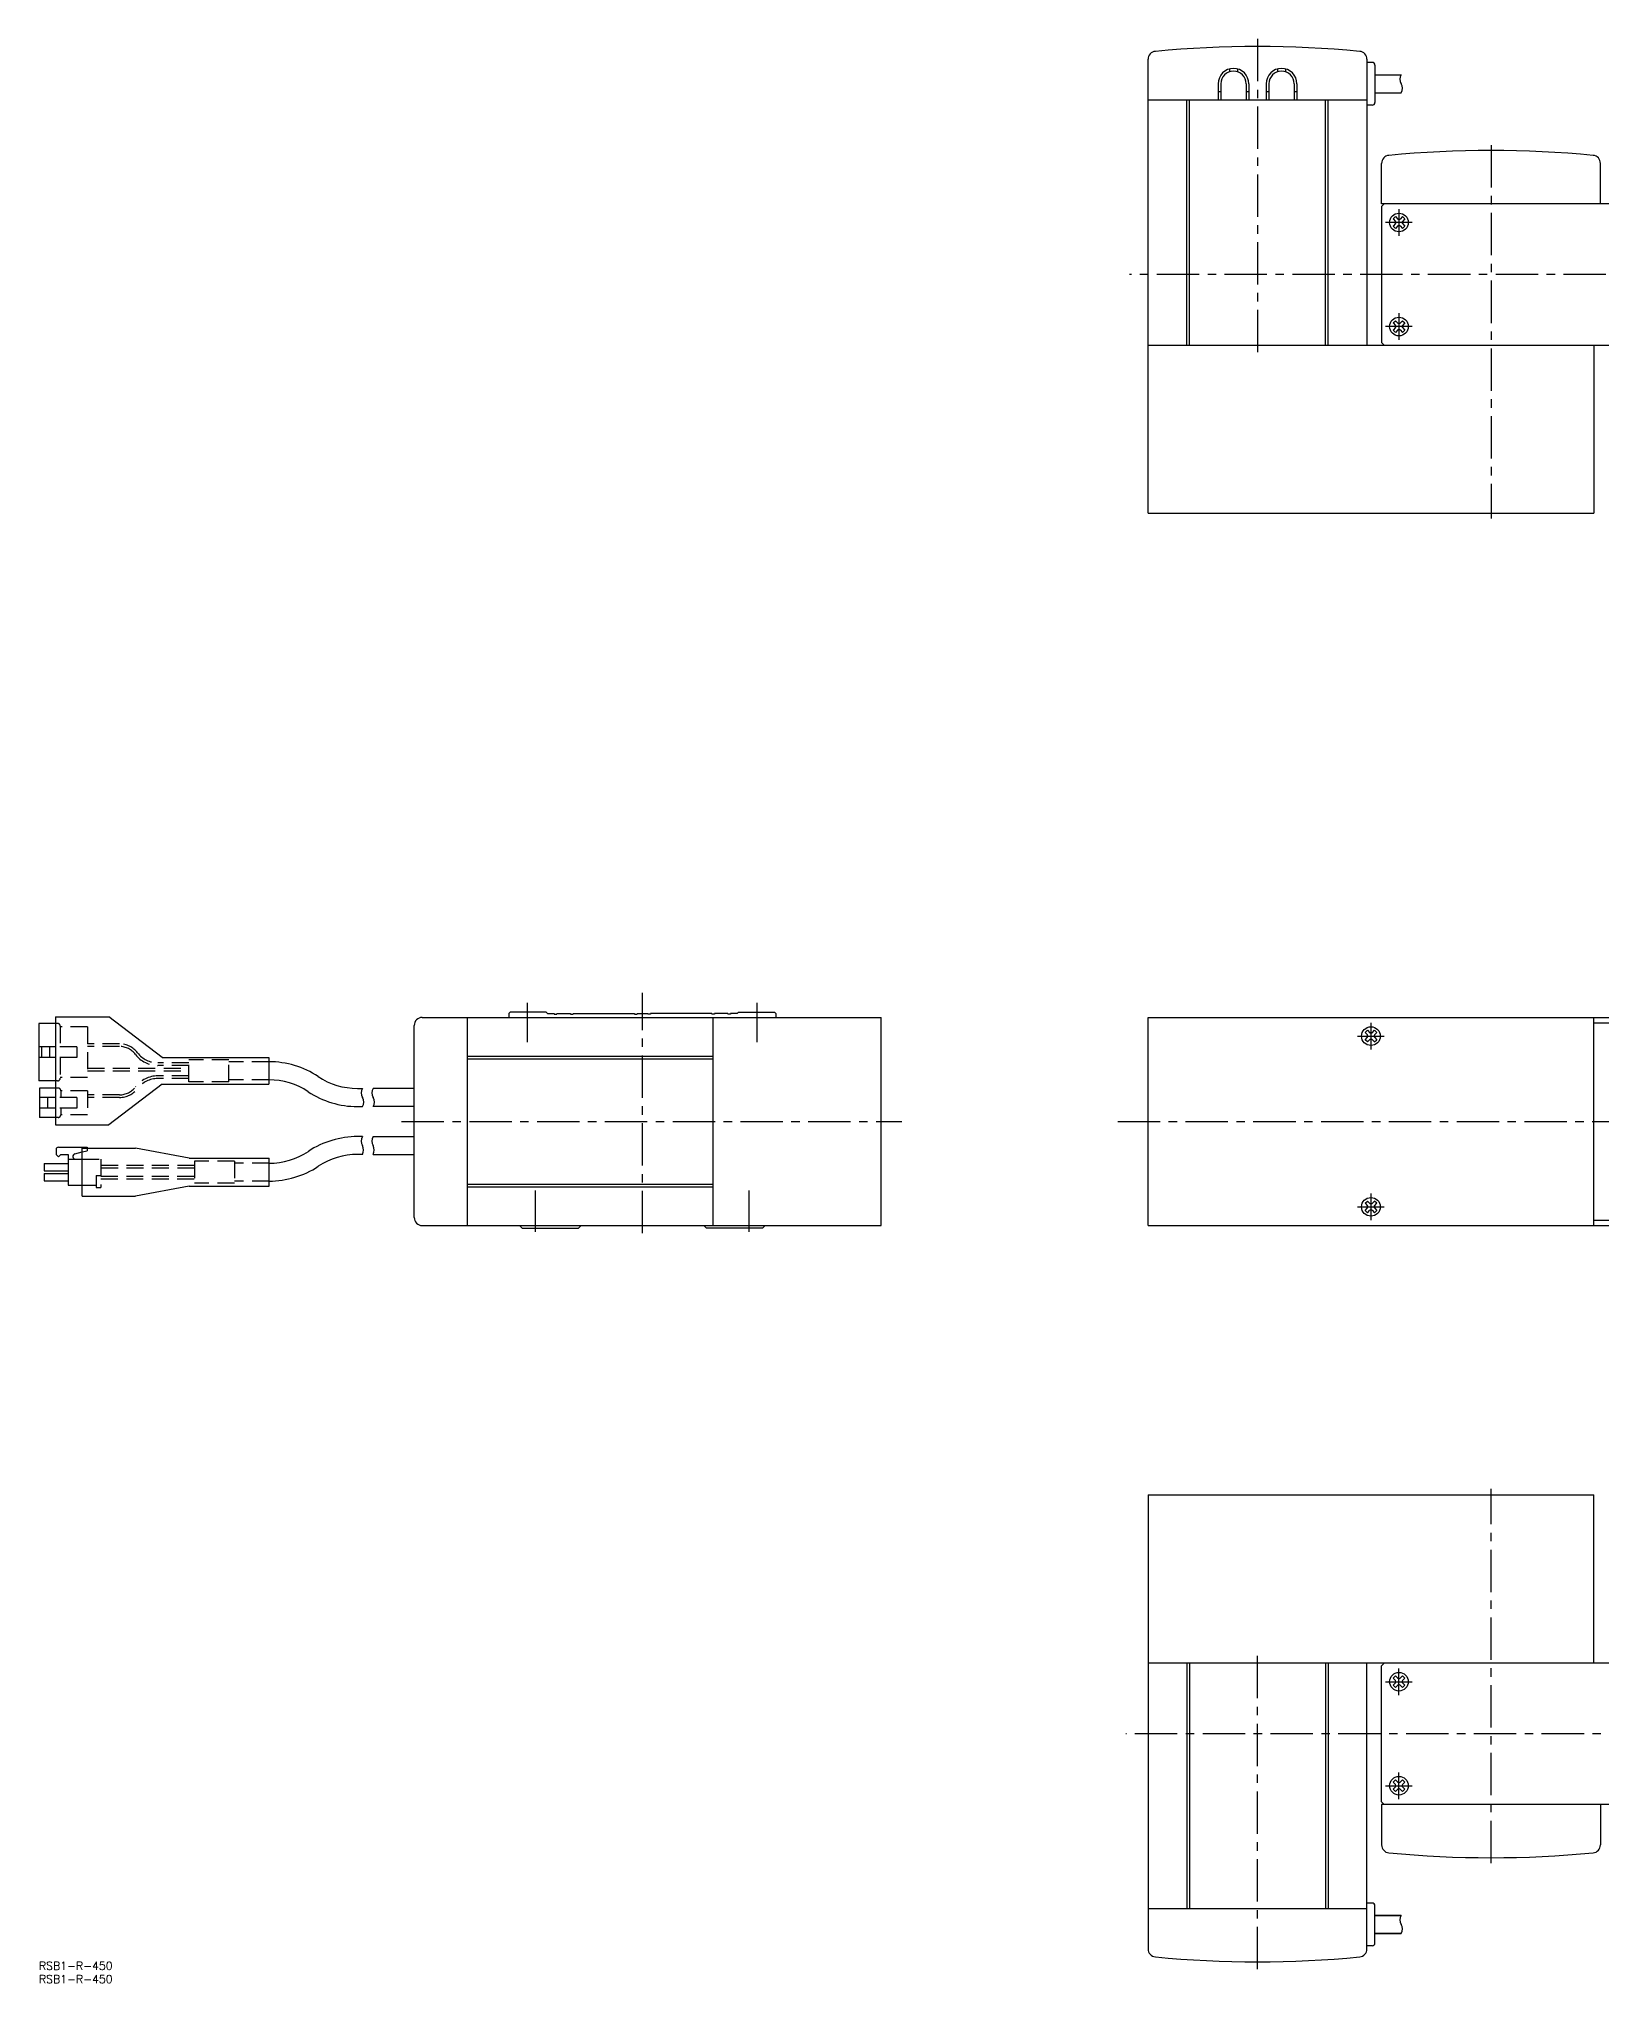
# Model space of a CAD drawing. Extents: x 0 to 1529, y -8 to 721.
# Drawn here: x 0 to 585, y -8 to 721 of the extents above; entities that cross this region are included whole.
import ezdxf

# ---------------------------------------------------------------- set-up
doc = ezdxf.new("R2010")
doc.units = 0
doc.header["$LTSCALE"] = 0.5
doc.linetypes.add('CENTER', pattern=[50.8, 31.75, -6.35, 6.35, -6.35])
doc.linetypes.add('DASHED', pattern=[19.05, 12.7, -6.35])
for name, color, linetype in [('MSM_CENTER', 1, 'CENTER'), ('MSM_CONTINUOUS', 7, 'CONTINUOUS'), ('MSM_DASHED', 4, 'DASHED'), ('MSM_NARROW', 5, 'CONTINUOUS'), ('MSM_PART_NUMBER', 7, 'CONTINUOUS')]:
    doc.layers.add(name, color=color, linetype=linetype)
doc.styles.get("Standard").update_dxf_attribs({"font": 'txt.shx', "height": 3, "bigfont": 'bigfont.shx'})

# ---------------------------------------------------------------- blocks, each defined once
blk = doc.blocks.new('*U1')
at = {"layer": 'MSM_PART_NUMBER'}
blk.add_text('RSB1-R-450', height=3, dxfattribs=at).set_placement((0, -3))
blk = doc.blocks.new('*U2')
at = {"layer": 'MSM_PART_NUMBER'}
blk.add_text('RSB1-R-450', height=3, dxfattribs=at).set_placement((0, -8))

msp = doc.modelspace()

# ---------------------------------------------------------------- linework, layer by layer
at = {"layer": 'MSM_CENTER'}
for p, q in [((456.64, 720.83), (456.64, 601.72)), ((544.14, 681), (544.14, 541)), ((509.64, 657), (509.64, 647)), ((514.64, 652), (504.64, 652)), ((1272.99, 632.5), (408.69, 632.5)), ((514.64, 613), (504.64, 613)), ((509.64, 618), (509.64, 608)), ((183.14, 344.74), (183.14, 359.49)), ((226.14, 273.08), (226.14, 363.19)), ((269.14, 344.74), (269.14, 359.49)), ((499.14, 352), (499.14, 342)), ((494.14, 347), (504.14, 347)), ((135.9, 315), (323.35, 315)), ((404.27, 315), (590.05, 315)), ((186.14, 273.68), (186.14, 289.07)), ((266.14, 273.68), (266.14, 289.07)), ((499.14, 288), (499.14, 278)), ((494.14, 283), (504.14, 283)), ((544.14, 37), (544.14, 177.31)), ((456.64, -2.83), (456.64, 116.28)), ((509.64, 100), (509.64, 110)), ((504.64, 105), (514.64, 105)), ((1264.79, 85.5), (407.27, 85.5)), ((504.64, 66), (514.64, 66)), ((509.64, 61), (509.64, 71))]:
    msp.add_line(p, q, dxfattribs=at)
at = {"layer": 'MSM_CONTINUOUS'}
for p, q in [((415.64, 543), (415.64, 713.18)), ((446.14, 709.55), (446.14, 708.51)), ((449.14, 709.55), (449.14, 708.51)), ((464.14, 709.55), (464.14, 708.51)), ((467.14, 709.55), (467.14, 708.51)), ((497.64, 713.18), (497.64, 606)), ((499.64, 712), (497.64, 712)), ((500.64, 711), (500.64, 697)), ((500.64, 707.4), (510.52, 707.4)), ((441.89, 704), (441.89, 698)), ((442.89, 701), (441.89, 701)), ((442.89, 704), (442.89, 698)), ((452.39, 704), (452.39, 698)), ((453.39, 701), (452.39, 701)), ((453.39, 704), (453.39, 698)), ((459.89, 704), (459.89, 698)), ((460.89, 701), (459.89, 701)), ((460.89, 704), (460.89, 698)), ((470.39, 704), (470.39, 698)), ((471.39, 701), (470.39, 701)), ((471.39, 704), (471.39, 698)), ((500.64, 700.6), (510.52, 700.6)), ((415.64, 698), (497.64, 698)), ((430.14, 606), (430.14, 698)), ((431.14, 606), (431.14, 698)), ((482.14, 606), (482.14, 698)), ((483.14, 606), (483.14, 698)), ((499.64, 696), (497.64, 696)), ((503.14, 659), (503.14, 674.18)), ((585.14, 659), (585.14, 674.18)), ((596.14, 659), (503.14, 659)), ((504.14, 659), (503.14, 658)), ((503.14, 658), (503.14, 607)), ((507.45, 653.33), (508.31, 654.19)), ((507.45, 653.33), (508.36, 652.42)), ((508.36, 651.58), (507.45, 650.67)), ((507.45, 650.67), (508.31, 649.81)), ((508.31, 654.19), (509.22, 653.28)), ((509.22, 650.72), (508.31, 649.81)), ((510.97, 654.19), (510.06, 653.28)), ((510.06, 650.72), (510.97, 649.81)), ((511.83, 653.33), (510.92, 652.42)), ((510.92, 651.58), (511.83, 650.67)), ((510.97, 654.19), (511.83, 653.33)), ((510.97, 649.81), (511.83, 650.67)), ((507.45, 614.33), (508.31, 615.19)), ((507.45, 614.33), (508.36, 613.42)), ((508.36, 612.58), (507.45, 611.67)), ((508.31, 615.19), (509.22, 614.28)), ((510.97, 615.19), (510.06, 614.28)), ((511.83, 614.33), (510.92, 613.42)), ((510.92, 612.58), (511.83, 611.67)), ((510.97, 615.19), (511.83, 614.33)), ((415.64, 606), (596.14, 606)), ((503.14, 607), (504.14, 606)), ((507.45, 611.67), (508.31, 610.81)), ((509.22, 611.72), (508.31, 610.81)), ((510.06, 611.72), (510.97, 610.81)), ((510.97, 610.81), (511.83, 611.67)), ((582.64, 606), (582.64, 543)), ((415.64, 543), (582.64, 543)), ((6.2, 351.75), (0, 351.75)), ((0, 351.75), (0, 330.25)), ((6.2, 354.2), (26.2, 354.2)), ((6.2, 354.2), (6.2, 313.8)), ((46.2, 338.95), (26.2, 354.2)), ((140.64, 279), (140.64, 351)), ((143.64, 354), (315.64, 354)), ((160.64, 276), (160.64, 354)), ((176.14, 355.5), (176.64, 356)), ((176.14, 355.5), (176.14, 354)), ((190.14, 356), (176.64, 356)), ((190.14, 356), (190.64, 355.5)), ((190.64, 355.5), (193.14, 355.5)), ((193.14, 355.5), (193.14, 355.2)), ((193.14, 355.2), (194.14, 355.2)), ((194.14, 355.5), (199.14, 355.5)), ((194.14, 355.5), (194.14, 355.2)), ((199.14, 355.5), (199.14, 355.2)), ((199.14, 355.2), (200.14, 355.2)), ((200.14, 355.5), (223.14, 355.5)), ((200.14, 355.5), (200.14, 355.2)), ((223.14, 355.5), (223.14, 355.2)), ((223.14, 355.2), (224.14, 355.2)), ((224.14, 355.5), (224.14, 355.2)), ((224.14, 355.5), (228.14, 355.5)), ((228.14, 355.5), (228.14, 355.2)), ((229.14, 355.2), (228.14, 355.2)), ((252.14, 355.5), (229.14, 355.5)), ((229.14, 355.5), (229.14, 355.2)), ((252.14, 355.5), (252.14, 355.2)), ((253.14, 355.2), (252.14, 355.2)), ((252.64, 276), (252.64, 354)), ((258.14, 355.5), (253.14, 355.5)), ((253.14, 355.5), (253.14, 355.2)), ((258.14, 355.5), (258.14, 355.2)), ((259.14, 355.2), (258.14, 355.2)), ((259.14, 355.5), (259.14, 355.2)), ((261.64, 355.5), (259.14, 355.5)), ((262.14, 356), (261.64, 355.5)), ((262.14, 356), (275.64, 356)), ((276.14, 355.5), (275.64, 356)), ((276.14, 355.5), (276.14, 354)), ((315.64, 276), (315.64, 354)), ((415.64, 354), (597.14, 354)), ((415.64, 276), (415.64, 354)), ((582.64, 276), (582.64, 354)), ((582.64, 352), (597.14, 352)), ((6.2, 343), (0, 343)), ((1, 343), (1, 339)), ((4, 343), (4, 339)), ((496.95, 348.33), (497.81, 349.19)), ((496.95, 348.33), (497.86, 347.42)), ((496.95, 345.67), (497.86, 346.58)), ((497.81, 344.81), (496.95, 345.67)), ((497.81, 349.19), (498.72, 348.28)), ((497.81, 344.81), (498.72, 345.72)), ((499.56, 348.28), (500.47, 349.19)), ((499.56, 345.72), (500.47, 344.81)), ((500.42, 347.42), (501.33, 348.33)), ((500.42, 346.58), (501.33, 345.67)), ((501.33, 348.33), (500.47, 349.19)), ((500.47, 344.81), (501.33, 345.67)), ((6.2, 339), (0, 339)), ((46.2, 338.95), (86.2, 338.95)), ((86.2, 338.95), (86.2, 329.05)), ((160.64, 339.5), (252.64, 339.5)), ((160.64, 338.5), (252.64, 338.5)), ((6.2, 330.25), (0, 330.25)), ((46.2, 329.05), (26.2, 313.8)), ((46.2, 329.05), (86.2, 329.05)), ((0.2, 327.5), (0.2, 316.5)), ((6.2, 327.5), (0.2, 327.5)), ((6.2, 324), (0.2, 324)), ((3.2, 324), (3.2, 320)), ((119.36, 327.4), (121.27, 327.4)), ((140.64, 327.4), (125.27, 327.4)), ((6.2, 320), (0.2, 320)), ((6.2, 316.5), (0.2, 316.5)), ((6.2, 313.8), (26.2, 313.8)), ((119.36, 320.6), (121.27, 320.6)), ((140.64, 320.6), (125.27, 320.6)), ((121.27, 309.35), (119.42, 309.35)), ((125.27, 309.35), (140.64, 309.35)), ((1.92, 299.24), (1.92, 296.54)), ((1.92, 299.24), (10.92, 299.24)), ((6.42, 304.46), (6.42, 302.66)), ((7.32, 301.76), (6.42, 302.66)), ((7.32, 305.36), (18.12, 305.36)), ((7.32, 301.76), (8.22, 302.66)), ((8.22, 302.66), (10.92, 302.66)), ((10.92, 302.66), (10.92, 291.14)), ((10.92, 300.86), (16.25, 300.86)), ((13.49, 302.86), (16.25, 303.57)), ((16.25, 304.95), (36.25, 304.95)), ((16.25, 287.05), (16.25, 304.95)), ((18.12, 305.36), (18.12, 304.95)), ((56.25, 301.2), (36.25, 304.95)), ((56.25, 301.2), (86.25, 301.2)), ((86.25, 290.8), (86.25, 301.2)), ((121.21, 302.65), (119.42, 302.65)), ((125.21, 302.65), (140.64, 302.65)), ((1.92, 296.54), (10.92, 296.54)), ((1.92, 295.46), (10.92, 295.46)), ((1.92, 295.46), (1.92, 292.76)), ((1.92, 292.76), (10.92, 292.76)), ((10.92, 291.14), (16.25, 291.14)), ((16.25, 287.05), (36.25, 287.05)), ((56.25, 290.8), (36.25, 287.05)), ((56.25, 290.8), (86.25, 290.8)), ((160.64, 291.5), (252.64, 291.5)), ((160.64, 290.5), (252.64, 290.5)), ((496.95, 284.33), (497.81, 285.19)), ((496.95, 284.33), (497.86, 283.42)), ((497.81, 285.19), (498.72, 284.28)), ((499.56, 284.28), (500.47, 285.19)), ((500.42, 283.42), (501.33, 284.33)), ((501.33, 284.33), (500.47, 285.19)), ((496.95, 281.67), (497.86, 282.58)), ((497.81, 280.81), (496.95, 281.67)), ((497.81, 280.81), (498.72, 281.72)), ((499.56, 281.72), (500.47, 280.81)), ((500.42, 282.58), (501.33, 281.67)), ((500.47, 280.81), (501.33, 281.67)), ((582.64, 278), (597.14, 278)), ((143.64, 276), (315.64, 276)), ((180.14, 276), (181.14, 275)), ((181.14, 275), (202.14, 275)), ((202.14, 275), (203.14, 276)), ((250.14, 275), (249.14, 276)), ((271.14, 275), (250.14, 275)), ((272.14, 276), (271.14, 275)), ((415.64, 276), (1263.14, 276)), ((415.64, 175), (415.64, 4.82)), ((415.64, 175), (582.64, 175)), ((582.64, 112), (582.64, 175)), ((596.14, 112), (415.64, 112)), ((430.14, 112), (430.14, 20)), ((431.14, 112), (431.14, 20)), ((482.14, 112), (482.14, 20)), ((483.14, 112), (483.14, 20)), ((497.64, 4.82), (497.64, 112)), ((503.14, 111), (504.14, 112)), ((503.14, 60), (503.14, 111)), ((507.45, 106.33), (508.31, 107.19)), ((507.45, 106.33), (508.36, 105.42)), ((508.36, 104.58), (507.45, 103.67)), ((507.45, 103.67), (508.31, 102.81)), ((508.31, 107.19), (509.22, 106.28)), ((509.22, 103.72), (508.31, 102.81)), ((510.97, 107.19), (510.06, 106.28)), ((510.06, 103.72), (510.97, 102.81)), ((511.83, 106.33), (510.92, 105.42)), ((510.92, 104.58), (511.83, 103.67)), ((510.97, 107.19), (511.83, 106.33)), ((510.97, 102.81), (511.83, 103.67)), ((507.45, 67.33), (508.31, 68.19)), ((507.45, 67.33), (508.36, 66.42)), ((508.31, 68.19), (509.22, 67.28)), ((510.97, 68.19), (510.06, 67.28)), ((511.83, 67.33), (510.92, 66.42)), ((510.97, 68.19), (511.83, 67.33)), ((503.14, 60), (504.14, 59)), ((596.14, 59), (503.14, 59)), ((503.14, 59), (503.14, 43.82)), ((508.36, 65.58), (507.45, 64.67)), ((507.45, 64.67), (508.31, 63.81)), ((509.22, 64.72), (508.31, 63.81)), ((510.06, 64.72), (510.97, 63.81)), ((510.92, 65.58), (511.83, 64.67)), ((510.97, 63.81), (511.83, 64.67)), ((585.14, 59), (585.14, 43.82)), ((499.64, 22), (497.64, 22)), ((415.64, 20), (497.64, 20)), ((500.64, 7), (500.64, 21)), ((500.64, 17.4), (510.52, 17.4)), ((510.48, 17.35), (500.64, 17.35)), ((510.55, 10.65), (500.64, 10.65)), ((500.64, 10.6), (510.52, 10.6)), ((499.64, 6), (497.64, 6))]:
    msp.add_line(p, q, dxfattribs=at)
for centre in [(509.64, 652), (509.64, 613), (499.14, 347), (499.14, 283), (509.64, 105), (509.64, 66)]:
    msp.add_circle(centre, 3.5, dxfattribs=at)
for centre, radius, start, end in [((418.64, 713.18), 3, 95.49264, 180), ((456.64, 318), 400, 84.50736, 95.49264), ((494.64, 713.18), 3, 0, 84.50736), ((447.64, 704), 5.75, 0, 180), ((447.64, 704), 4.75, 0, 180), ((465.64, 704), 5.75, 0, 180), ((465.64, 704), 4.75, 0, 180), ((499.64, 711), 1, 0, 90), ((499.64, 697), 1, 270, 0), ((544.14, 279), 400, 84.50627, 95.49373), ((506.14, 674.18), 3, 95.34745, 180), ((582.14, 674.18), 3, 0, 84.65255), ((507.94, 652), 0.593, 315.00875, 44.99932), ((509.64, 653.7), 0.593, 225.00885, 314.99484), ((509.64, 650.3), 0.593, 44.99625, 134.99555), ((511.34, 652), 0.593, 135.00096, 224.99535), ((507.94, 613), 0.593, 315.00875, 44.99932), ((509.64, 614.7), 0.593, 225.00885, 314.99484), ((511.34, 613), 0.593, 135.00096, 224.99535), ((509.64, 611.3), 0.593, 44.99625, 134.99555), ((143.64, 351), 3, 90, 180), ((497.44, 347), 0.593, 315.00885, 44.99484), ((499.14, 348.7), 0.593, 225.00096, 314.99535), ((499.14, 345.3), 0.593, 45.00875, 134.99932), ((500.84, 347), 0.593, 134.99625, 224.99555), ((86.2, 304), 33.4, 56.44523, 90.00086), ((86.2, 303.99), 26.61, 56.44693, 89.9957), ((119.36, 354), 26.6, 236.44523, 270), ((119.36, 354), 33.4, 236.44523, 270), ((119.42, 276), 33.35, 89.99963, 123.55801), ((7.32, 304.46), 0.9, 89.99998, 179.99996), ((13.74, 301.87), 1.01, 104.38142, 270), ((86.25, 326), 26.65, 269.99942, 303.55693), ((119.42, 276), 26.65, 90.00047, 123.55557), ((86.25, 326), 33.35, 270.00172, 303.55618), ((499.14, 284.7), 0.593, 225.00096, 314.99535), ((143.64, 279), 3, 180, 270), ((497.44, 283), 0.593, 315.00885, 44.99484), ((499.14, 281.3), 0.593, 45.00875, 134.99932), ((500.84, 283), 0.593, 134.99625, 224.99555), ((507.94, 105), 0.593, 315.00875, 44.99932), ((509.64, 106.7), 0.593, 225.00885, 314.99484), ((509.64, 103.3), 0.593, 44.99625, 134.99555), ((511.34, 105), 0.593, 135.00096, 224.99535), ((507.94, 66), 0.593, 315.00875, 44.99932), ((509.64, 67.7), 0.593, 225.00885, 314.99484), ((511.34, 66), 0.593, 135.00096, 224.99535), ((509.64, 64.3), 0.593, 44.99625, 134.99555), ((506.14, 43.82), 3, 180, 264.65255), ((582.14, 43.82), 3, 275.34745, 0), ((544.14, 439), 400, 264.50627, 275.49373), ((499.64, 21), 1, 0, 90), ((418.64, 4.82), 3, 180, 264.50736), ((456.64, 400), 400, 264.50736, 275.49264), ((494.64, 4.82), 3, 275.49264, 0), ((499.64, 7), 1, 270, 0)]:
    msp.add_arc(centre, radius, start, end, dxfattribs=at)
at = {"layer": 'MSM_DASHED'}
for p, q in [((7, 351.75), (6.2, 351.75)), ((8, 350.75), (8, 343)), ((18.2, 350.5), (8, 350.5)), ((18.2, 350.5), (18.2, 331.5)), ((14.2, 343), (6.2, 343)), ((14.2, 343), (14.2, 339)), ((30.23, 344.1), (18.2, 344.1)), ((30.23, 343.1), (18.2, 343.1)), ((14.2, 339), (6.2, 339)), ((8, 339), (8, 331.25)), ((56.2, 337), (44.55, 337)), ((56.2, 336), (44.55, 336)), ((71.2, 338.15), (56.2, 338.15)), ((56.2, 329.85), (56.2, 338.15)), ((71.2, 329.85), (71.2, 338.15)), ((86.2, 337.4), (71.2, 337.4)), ((7, 330.25), (6.2, 330.25)), ((18.2, 331.5), (8, 331.5)), ((18.2, 335), (56.2, 335)), ((18.2, 334), (56.2, 334)), ((56.2, 332.1), (44.55, 332.1)), ((56.2, 331.1), (44.55, 331.1)), ((71.2, 329.85), (56.2, 329.85)), ((86.2, 330.6), (71.2, 330.6)), ((7.2, 327.5), (6.2, 327.5)), ((14.2, 324), (6.2, 324)), ((8.2, 326.5), (8.2, 324)), ((18.2, 326.5), (8.2, 326.5)), ((14.2, 324), (14.2, 320)), ((18.2, 326.5), (18.2, 317.5)), ((30.23, 325), (18.2, 325)), ((30.23, 324), (18.2, 324)), ((14.2, 320), (6.2, 320)), ((7.2, 316.5), (6.2, 316.5)), ((8.2, 320), (8.2, 317.5)), ((18.2, 317.5), (8.2, 317.5)), ((16.25, 303.57), (18.12, 304.04)), ((16.25, 300.86), (23.25, 300.86)), ((18.12, 304.95), (18.12, 304.04)), ((23.25, 300.86), (23.25, 290.24)), ((58.25, 300.1), (58.25, 291.9)), ((73.25, 300.1), (58.25, 300.1)), ((73.25, 300.1), (73.25, 291.9)), ((86.25, 299.35), (73.25, 299.35)), ((21.45, 294.74), (23.25, 294.74)), ((21.45, 294.74), (21.45, 290.24)), ((58.25, 298.5), (23.25, 298.5)), ((58.25, 297.5), (23.25, 297.5)), ((23.25, 294.5), (58.25, 294.5)), ((23.25, 293.5), (58.25, 293.5)), ((73.25, 291.9), (58.25, 291.9)), ((86.25, 292.65), (73.25, 292.65)), ((16.25, 291.14), (21.45, 291.14)), ((21.45, 290.24), (23.25, 290.24))]:
    msp.add_line(p, q, dxfattribs=at)
for centre, radius, start, end in [((7, 350.75), 1, 0.00173, 90.00173), ((30.23, 335.6), 8.5, 37.27056, 90.00173), ((30.23, 335.6), 7.5, 37.27056, 90.00173), ((44.55, 346.5), 10.5, 217.27056, 270.00173), ((44.55, 346.5), 9.5, 217.27056, 270.00173), ((7, 331.25), 1, 270.00173, 0.00173), ((44.55, 321.6), 10.5, 90.00173, 142.7329), ((44.55, 321.6), 9.5, 90.00173, 142.7329), ((7.2, 326.5), 1, 0.00172, 90.00173), ((30.23, 332.5), 7.5, 270.00173, 322.7329), ((30.23, 332.5), 8.5, 270.00173, 322.7329), ((7.2, 317.5), 1, 270.00173, 0.00173)]:
    msp.add_arc(centre, radius, start, end, dxfattribs=at)
at = {"layer": 'MSM_NARROW'}
for centre, start, end in [((513.16, 705.7), 147.22092, 212.77908), ((507.88, 702.3), 327.22092, 32.77908), ((123.91, 325.7), 147.22092, 212.77908), ((118.63, 322.3), 327.21105, 32.77908), ((127.91, 325.7), 147.22092, 212.77908), ((122.63, 322.3), 327.22092, 32.77908), ((123.88, 307.6), 146.16436, 211.72252), ((127.88, 307.6), 146.16436, 211.72252), ((118.54, 304.3), 328.30931, 31.72252), ((122.54, 304.3), 328.3093, 31.72252), ((513.16, 15.7), 147.22092, 212.77908), ((507.88, 12.3), 327.22092, 32.77908)]:
    msp.add_arc(centre, 3.14, start, end, dxfattribs=at)

# ---------------------------------------------------------------- block references
at = {"layer": 'MSM_CONTINUOUS'}
for name in ['*U1', '*U2']:
    msp.add_blockref(name, (0, 0), dxfattribs=at)

doc.saveas('drawing.dxf')
